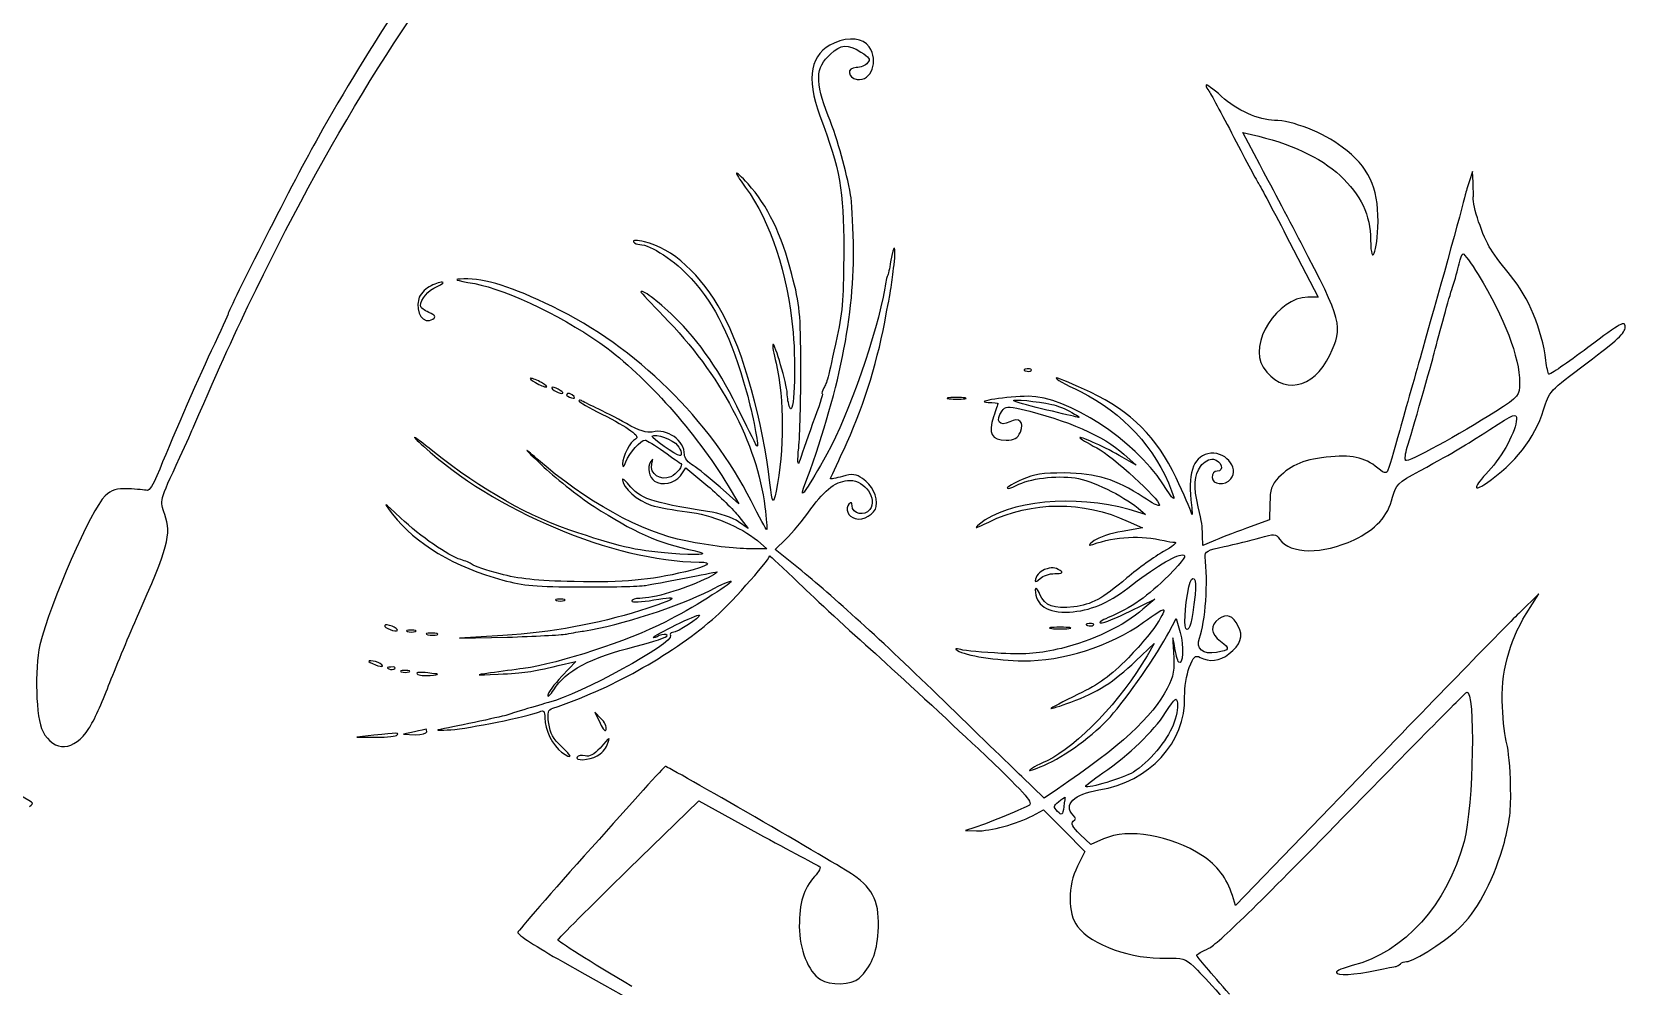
# Model space of a CAD drawing. Extents: x -605 to 778, y -197 to 423.
# Drawn here: x 597.2 to 778.3, y 107.8 to 216.3 of the extents above; entities that cross this region are included whole.
import ezdxf

# ---------------------------------------------------------------- set-up
doc = ezdxf.new("R2010")
doc.units = 0
doc.layers.add('Layer_1', color=7, linetype='CONTINUOUS')

msp = doc.modelspace()

# ---------------------------------------------------------------- linework, layer by layer
at = {"layer": 'Layer_1', "color": 7}
for points in [[(688.386147, 215.017268), (688.386147, 215.017268)], [(730.648925, 210.219491), (730.648925, 210.219491)], [(736.75198, 201.223657), (734.84698, 204.857268), (735.834758, 204.610324)], [(760.987814, 199.177546), (760.917258, 200.412268), (760.599758, 199.353935)], [(740.138647, 192.404213), (743.384202, 186.124768), (742.220036, 186.124768)], [(761.587536, 188.700046), (761.587536, 188.700046)], [(642.383925, 187.324213), (642.383925, 187.324213)], [(710.117258, 177.763935), (710.117258, 177.763935)], [(654.448925, 176.42338), (654.448925, 176.42338)], [(656.565591, 175.541435), (656.565591, 175.541435)], [(657.976702, 175.047546), (657.976702, 175.047546)], [(701.474202, 174.588935), (701.474202, 174.588935)], [(713.115869, 173.953935), (713.115869, 173.953935)], [(670.606147, 169.297268), (670.606147, 169.297268)], [(670.923647, 165.840046), (671.558647, 166.757268), (674.028091, 164.67588)], [(721.300314, 168.309491), (722.711425, 167.039491), (721.123925, 167.956713)], [(676.673925, 164.146713), (677.555869, 162.665046), (675.439202, 164.534768)], [(677.555869, 161.218657), (678.614202, 159.842824), (677.520591, 160.618935)], [(722.923091, 162.171157), (723.769758, 161.430324), (721.900036, 161.994768)], [(737.916147, 162.700324), (737.880869, 160.830602), (735.235036, 159.878102)], [(721.794202, 160.654213), (723.41698, 159.91338), (721.123925, 159.525324)], [(679.672536, 158.466991), (680.730869, 157.549768), (678.790591, 157.549768)], [(684.329202, 155.327268), (681.683369, 157.479213), (682.918091, 158.64338)], [(731.460314, 158.396435), (730.296147, 157.902546), (730.260869, 159.066713)], [(712.30448, 155.186157), (712.30448, 155.186157)], [(729.414202, 152.328657), (729.414202, 152.328657)], [(767.020314, 150.141435), (768.466702, 152.434491), (766.314758, 150.317824)], [(656.847814, 151.65838), (656.847814, 151.65838)], [(722.041147, 150.458935), (724.828091, 151.834768), (723.487536, 150.670602)], [(637.339202, 148.730324), (637.339202, 148.730324)], [(713.115869, 148.48338), (713.115869, 148.48338)], [(717.172814, 148.836157), (717.172814, 148.836157)], [(726.415591, 148.024768), (727.262258, 149.612268), (727.720869, 148.024768)], [(639.91448, 148.130602), (639.91448, 148.130602)], [(642.207536, 147.777824), (642.207536, 147.777824)], [(650.744758, 147.671991), (645.805869, 147.389768), (651.273925, 147.495602)], [(722.676147, 144.814491), (724.757536, 146.790046), (723.946147, 145.378935)], [(635.928091, 144.496991), (635.928091, 144.496991)], [(637.797814, 143.897268), (637.797814, 143.897268)], [(639.208925, 143.544491), (639.208925, 143.544491)], [(641.008091, 143.332824), (641.008091, 143.332824)], [(657.024202, 144.285324), (659.035036, 144.743935), (657.447536, 143.050602)], [(661.892536, 138.252824), (661.18698, 138.993657), (661.786702, 137.723657), (661.786702, 137.723657)], [(636.10448, 136.347824), (634.164202, 136.136157), (636.386702, 136.136157)], [(636.10448, 136.347824), (636.10448, 136.347824)], [(640.690591, 136.73588), (639.455869, 136.488935), (640.796425, 136.41838)], [(640.690591, 136.73588), (640.690591, 136.73588)], [(726.90948, 137.511991), (726.90948, 137.511991)], [(661.786702, 134.901435), (661.786702, 134.901435)], [(749.063925, 132.60838), (734.000314, 117.015602), (733.647536, 118.144491)], [(713.786147, 130.244768), (712.269202, 129.221713), (709.729202, 131.65588)], [(665.032258, 121.143102), (673.005036, 128.904213), (679.672536, 125.235324)], [(710.928647, 127.21088), (712.163369, 127.881157), (714.52698, 125.517546), (716.890591, 123.153935), (716.043925, 121.460602)], [(714.491702, 128.233935), (714.491702, 128.233935)], [(704.36698, 125.870324), (703.308647, 125.517546), (704.578647, 125.482268)], [(719.007258, 124.565046), (717.560869, 123.930046), (716.361425, 125.094213)], [(660.834202, 123.577268), (660.834202, 123.577268)]]:
    msp.add_lwpolyline(points, dxfattribs=at)
for points in [[(622.698925, 187.006713), (631.588925, 205.245324), (641.219758, 220.626435), (651.450314, 232.867824)], [(648.769202, 233.008935), (642.842536, 225.671157), (635.610591, 214.699768), (629.75448, 204.292824)], [(692.372536, 214.593935), (691.66698, 215.581713), (690.150036, 215.758102), (688.386147, 215.017268)], [(688.386147, 215.017268), (685.705036, 213.853102), (685.175869, 211.101435), (686.763369, 206.762268)], [(687.715869, 206.762268), (686.198925, 210.607546), (686.26948, 212.230324), (687.962814, 213.747268)], [(687.962814, 213.747268), (689.232814, 214.876157), (689.867814, 214.946713), (691.420036, 213.994213)], [(690.996702, 210.889768), (692.61948, 210.642824), (693.501425, 212.971157), (692.372536, 214.593935)], [(691.420036, 213.994213), (692.407814, 213.394491), (692.548925, 213.182824), (692.196147, 212.759491)], [(690.890869, 212.230324), (689.797258, 212.230324), (689.903091, 211.03088), (690.996702, 210.889768)], [(692.196147, 212.759491), (691.949202, 212.477268), (691.384758, 212.230324), (690.890869, 212.230324)], [(732.412814, 208.949491), (731.460314, 209.831435), (730.648925, 210.39588), (730.648925, 210.219491)], [(730.648925, 210.219491), (730.648925, 210.043102), (730.790036, 209.76088), (730.966425, 209.584491)], [(730.966425, 209.584491), (731.107536, 209.372824), (732.412814, 207.009213), (733.823925, 204.292824)], [(738.445314, 206.233102), (736.646147, 206.233102), (734.176702, 207.361991), (732.412814, 208.949491)], [(686.763369, 206.762268), (689.091702, 200.518102), (689.479758, 198.401435), (689.479758, 191.592824)], [(690.255869, 197.766435), (689.76198, 200.588657), (688.880036, 203.763657), (687.715869, 206.762268)], [(735.834758, 204.610324), (740.138647, 203.657824), (743.666425, 202.035046), (745.888925, 199.953657)], [(746.135869, 203.199213), (744.019202, 204.821991), (740.385591, 206.233102), (738.445314, 206.233102)], [(629.75448, 204.292824), (627.461425, 200.271157), (619.523925, 184.643102), (619.523925, 184.219768)], [(733.823925, 204.292824), (735.235036, 201.576435), (736.505036, 199.212824), (736.646147, 199.001157)], [(750.192814, 194.732546), (750.228091, 198.64838), (749.13448, 200.941435), (746.135869, 203.199213)], [(741.443925, 192.29838), (739.92698, 195.226435), (737.810314, 199.212824), (736.75198, 201.223657)], [(678.614202, 199.001157), (676.991425, 200.765046), (676.850314, 200.623935), (678.296702, 198.64838)], [(745.888925, 199.953657), (748.217258, 197.801713), (749.346147, 195.438102), (749.346147, 192.651157)], [(760.599758, 199.353935), (760.388091, 198.789491), (760.176425, 198.048657), (760.105869, 197.766435)], [(761.023091, 197.484213), (761.058369, 197.731157), (761.023091, 198.507268), (760.987814, 199.177546)], [(678.296702, 198.64838), (681.224758, 194.591435), (683.059202, 189.052824), (683.72948, 182.13838)], [(683.588369, 188.700046), (682.424202, 193.25088), (680.801425, 196.602268), (678.614202, 199.001157)], [(690.573369, 192.29838), (690.538091, 194.626713), (690.39698, 197.096157), (690.255869, 197.766435)], [(736.646147, 199.001157), (736.787258, 198.824768), (738.374758, 195.826157), (740.138647, 192.404213)], [(760.105869, 197.766435), (759.858925, 196.672824), (756.648647, 185.066435), (755.272814, 180.303935)], [(762.998647, 191.592824), (762.116702, 192.968657), (760.88198, 196.566991), (761.023091, 197.484213)], [(749.346147, 192.651157), (749.381425, 189.335046), (750.157536, 191.240046), (750.192814, 194.732546)], [(666.831425, 192.439491), (665.984758, 192.61588), (665.455591, 192.61588), (665.596702, 192.439491)], [(665.596702, 192.439491), (665.702536, 192.263102), (666.020036, 192.121991), (666.302258, 192.121991)], [(666.302258, 192.121991), (667.501702, 192.121991), (670.359202, 190.252268), (672.158369, 188.241435)], [(675.686147, 184.36088), (673.322536, 188.664768), (669.971147, 191.733935), (666.831425, 192.439491)], [(684.928925, 164.428935), (688.950591, 175.259213), (690.785036, 184.184491), (690.573369, 192.29838)], [(695.194758, 189.828935), (695.47698, 192.157268), (695.15948, 192.404213), (694.806702, 190.146435)], [(744.724758, 179.563102), (746.27698, 182.808657), (746.100591, 183.443657), (741.443925, 192.29838)], [(689.479758, 191.592824), (689.479758, 186.371713), (689.373925, 184.607824), (688.738925, 181.715046)], [(694.806702, 190.146435), (694.700869, 189.405602), (694.52448, 188.664768), (694.453925, 188.558935)], [(759.400314, 189.934768), (759.541425, 190.534491), (759.753091, 191.063657), (759.858925, 191.063657)], [(759.858925, 191.063657), (760.000036, 191.063657), (760.776147, 190.005324), (761.587536, 188.700046)], [(765.256425, 188.594213), (764.515591, 189.476157), (763.527814, 190.816713), (762.998647, 191.592824)], [(684.611425, 178.187268), (684.576147, 184.325602), (684.505591, 185.207546), (683.588369, 188.700046)], [(694.136425, 183.302546), (694.912536, 187.324213), (694.947814, 187.571157), (695.194758, 189.828935)], [(694.453925, 188.558935), (694.383369, 188.453102), (694.242258, 187.818102), (694.136425, 187.147824)], [(758.65948, 187.288935), (758.941702, 188.100324), (759.259202, 189.299768), (759.400314, 189.934768)], [(761.587536, 188.700046), (764.550869, 183.796435), (766.27948, 179.316157), (766.27948, 176.42338)], [(769.278091, 178.928102), (768.81948, 182.526435), (767.337814, 186.054213), (765.256425, 188.594213)], [(615.643369, 171.484491), (618.818369, 178.822268), (620.123647, 181.679768), (622.698925, 187.006713)], [(642.383925, 187.324213), (641.854758, 187.041991), (641.325591, 186.442268), (641.18448, 185.94838)], [(641.396147, 185.136991), (641.396147, 185.913102), (642.242814, 186.936157), (643.265869, 187.359491)], [(643.865591, 187.85338), (643.583369, 187.85338), (642.913091, 187.641713), (642.383925, 187.324213)], [(643.265869, 187.359491), (643.900869, 187.641713), (644.147814, 187.85338), (643.865591, 187.85338)], [(646.299758, 188.206157), (644.99448, 188.17088), (645.206147, 188.100324), (647.569758, 187.676991)], [(656.389202, 185.066435), (651.838369, 187.288935), (648.733925, 188.276713), (646.299758, 188.206157)], [(647.569758, 187.676991), (651.238647, 187.006713), (658.400036, 183.514213), (662.562814, 180.374491)], [(670.218091, 183.902268), (668.313091, 185.736713), (666.443369, 187.147824), (666.443369, 186.724491)], [(666.443369, 186.724491), (666.443369, 186.653935), (667.607536, 185.419213), (669.018647, 183.972824)], [(672.158369, 188.241435), (674.945314, 185.172268), (676.673925, 181.609213), (678.437814, 175.365046)], [(694.136425, 187.147824), (693.25448, 181.961991), (690.07948, 172.895602), (687.574758, 168.309491)], [(756.578091, 179.774768), (757.177814, 182.173657), (758.271425, 186.054213), (758.65948, 187.288935)], [(641.18448, 185.94838), (640.796425, 184.325602), (641.713647, 182.985046), (642.807258, 183.655324)], [(642.348647, 184.396157), (641.81948, 184.643102), (641.396147, 184.960602), (641.396147, 185.136991)], [(678.96698, 162.982546), (674.345591, 172.154768), (665.878925, 180.480324), (656.389202, 185.066435)], [(742.220036, 186.124768), (738.798091, 186.124768), (735.411425, 180.833102), (737.140036, 178.187268)], [(619.523925, 184.219768), (619.523925, 184.149213), (618.677258, 182.279491), (617.618925, 180.056991)], [(642.807258, 183.655324), (643.195314, 183.902268), (643.054202, 184.078657), (642.348647, 184.396157)], [(669.018647, 183.972824), (675.47448, 177.37588), (679.637258, 169.544213), (680.519202, 162.312268)], [(677.767536, 172.895602), (675.580314, 177.516991), (673.040314, 181.18588), (670.218091, 183.902268)], [(681.083647, 165.028657), (680.342814, 171.907824), (678.085036, 179.951157), (675.686147, 184.36088)], [(689.515036, 168.873935), (691.525869, 173.107268), (693.183925, 178.293102), (694.136425, 183.302546)], [(778.273925, 182.738102), (778.273925, 183.514213), (777.885869, 183.302546), (774.040591, 180.409768)], [(683.72948, 182.13838), (684.082258, 178.151991), (683.835314, 172.366435), (683.341425, 173.601157)], [(688.738925, 181.715046), (687.610036, 176.529213), (687.610036, 176.529213), (687.22198, 175.823657)], [(773.970036, 178.681157), (777.39198, 181.256435), (778.273925, 182.067824), (778.273925, 182.738102)], [(617.618925, 180.056991), (615.855036, 176.282268), (612.997536, 169.720602), (611.445314, 165.840046)], [(662.562814, 180.374491), (667.607536, 176.529213), (673.110869, 170.214491), (676.673925, 164.146713)], [(681.436425, 180.762546), (681.365869, 180.691991), (681.50698, 179.739491), (681.789202, 178.64588)], [(683.059202, 175.223935), (683.023925, 176.246991), (681.648091, 180.974213), (681.436425, 180.762546)], [(737.140036, 178.187268), (739.256702, 174.976991), (742.855036, 175.647268), (744.724758, 179.563102)], [(755.272814, 180.303935), (754.496702, 177.587546), (753.332536, 173.389491), (752.662258, 171.02588)], [(753.508925, 169.085602), (753.967536, 170.496713), (756.366425, 178.892824), (756.578091, 179.774768)], [(774.040591, 180.409768), (771.67698, 178.64588), (769.701425, 177.305324), (769.595591, 177.37588)], [(681.789202, 178.64588), (682.741702, 174.447824), (682.741702, 168.80338), (681.789202, 164.076157)], [(684.36448, 169.015046), (684.505591, 170.39088), (684.611425, 174.51838), (684.611425, 178.187268)], [(710.328925, 177.975602), (709.940869, 177.975602), (709.835036, 177.869768), (710.117258, 177.763935)], [(710.117258, 177.763935), (710.364202, 177.658102), (710.681702, 177.69338), (710.787536, 177.799213)], [(710.787536, 177.799213), (710.928647, 177.905046), (710.71698, 178.01088), (710.328925, 177.975602)], [(768.995869, 173.318935), (769.630869, 175.435602), (769.666147, 175.47088), (773.970036, 178.681157)], [(769.595591, 177.37588), (769.525036, 177.481713), (769.348647, 178.187268), (769.278091, 178.928102)], [(653.919758, 176.917268), (653.743369, 176.917268), (653.955036, 176.705602), (654.448925, 176.42338)], [(655.15448, 176.42338), (654.660591, 176.705602), (654.131425, 176.917268), (653.919758, 176.917268)], [(654.448925, 176.42338), (654.942814, 176.141157), (655.507258, 175.929491), (655.683647, 175.929491)], [(655.683647, 175.929491), (655.895314, 175.929491), (655.648369, 176.141157), (655.15448, 176.42338)], [(656.389202, 175.894213), (656.212814, 175.894213), (656.283369, 175.717824), (656.565591, 175.541435)], [(657.271147, 175.541435), (656.988925, 175.717824), (656.600869, 175.894213), (656.389202, 175.894213)], [(687.22198, 175.823657), (687.045591, 175.47088), (686.939758, 175.188657), (687.045591, 175.188657)], [(713.645036, 176.952546), (713.398091, 176.952546), (714.632814, 176.246991), (716.396702, 175.400324)], [(717.525591, 175.329768), (715.655869, 176.211713), (713.927258, 176.952546), (713.645036, 176.952546)], [(766.27948, 176.42338), (766.27948, 174.906435), (766.244202, 174.906435), (763.563091, 173.142546)], [(656.565591, 175.541435), (656.847814, 175.365046), (657.271147, 175.188657), (657.447536, 175.188657)], [(657.447536, 175.188657), (657.659202, 175.188657), (657.553369, 175.365046), (657.271147, 175.541435)], [(658.858647, 174.83588), (658.64698, 175.188657), (657.976702, 175.329768), (657.976702, 175.047546)], [(657.976702, 175.047546), (657.976702, 174.976991), (658.223647, 174.800602), (658.541147, 174.694768)], [(658.541147, 174.694768), (658.823369, 174.588935), (658.96448, 174.624213), (658.858647, 174.83588)], [(659.670036, 174.377268), (659.493647, 174.447824), (659.387814, 174.447824), (659.387814, 174.341991)], [(659.387814, 174.341991), (659.387814, 174.236157), (660.55198, 173.56588), (661.998369, 172.860324)], [(661.328091, 173.56588), (660.55198, 173.918657), (659.811147, 174.306713), (659.670036, 174.377268)], [(678.437814, 175.365046), (679.143369, 172.825046), (679.848925, 169.191435), (679.637258, 169.191435)], [(683.341425, 173.601157), (683.200314, 173.989213), (683.059202, 174.730046), (683.059202, 175.223935)], [(687.045591, 175.188657), (687.151425, 175.188657), (686.657536, 173.636435), (685.95198, 171.766713)], [(702.250314, 174.730046), (701.297814, 174.730046), (700.909758, 174.659491), (701.474202, 174.588935)], [(701.474202, 174.588935), (702.003369, 174.51838), (702.77948, 174.51838), (703.238091, 174.588935)], [(703.238091, 174.588935), (703.661425, 174.659491), (703.238091, 174.730046), (702.250314, 174.730046)], [(710.434758, 174.871157), (708.17698, 174.871157), (704.120036, 174.271435), (705.883925, 174.165602)], [(705.883925, 174.165602), (706.483647, 174.165602), (707.012814, 174.095046), (707.012814, 174.059768)], [(707.012814, 174.059768), (707.012814, 173.989213), (706.765869, 173.318935), (706.518925, 172.542824)], [(708.776702, 174.377268), (708.600314, 174.588935), (711.493091, 174.306713), (713.115869, 173.953935)], [(711.951702, 173.460046), (710.328925, 173.848102), (708.882536, 174.271435), (708.776702, 174.377268)], [(725.745314, 164.922824), (722.499758, 169.932268), (714.915036, 174.871157), (710.434758, 174.871157)], [(713.115869, 173.953935), (713.680314, 173.848102), (714.703369, 173.424768), (715.408925, 173.036713)], [(716.396702, 175.400324), (721.159202, 173.036713), (724.898647, 169.015046), (726.733091, 164.146713)], [(727.262258, 165.593102), (725.039758, 170.249768), (722.182258, 173.107268), (717.525591, 175.329768)], [(664.785314, 171.766713), (663.656425, 172.401713), (662.104202, 173.213102), (661.328091, 173.56588)], [(661.998369, 172.860324), (665.067536, 171.308102), (666.478647, 170.285046), (665.808369, 170.002824)], [(679.637258, 169.191435), (679.60198, 169.191435), (678.755314, 170.849491), (677.767536, 172.895602)], [(706.518925, 172.542824), (705.848647, 170.673102), (706.27198, 169.896991), (707.930036, 169.896991)], [(708.353369, 171.97838), (707.189202, 171.34338), (706.660036, 172.119491), (707.471425, 173.213102)], [(707.471425, 173.213102), (707.85948, 173.742268), (708.106425, 173.777546), (709.658647, 173.424768)], [(709.552814, 170.814213), (710.046702, 171.907824), (709.411702, 172.542824), (708.353369, 171.97838)], [(709.658647, 173.424768), (714.84448, 172.190046), (719.042536, 170.355602), (721.300314, 168.309491)], [(715.832258, 172.542824), (715.338369, 172.648657), (713.609758, 173.071991), (711.951702, 173.460046)], [(715.408925, 173.036713), (716.326147, 172.507546), (716.43198, 172.366435), (715.832258, 172.542824)], [(763.563091, 173.142546), (759.470869, 170.531991), (753.57948, 167.321713), (753.332536, 167.568657)], [(762.504758, 164.99338), (765.750314, 167.21588), (768.008091, 170.108657), (768.995869, 173.318935)], [(765.926702, 172.260602), (765.926702, 171.02588), (764.339202, 168.062546), (762.751702, 166.369213)], [(762.892814, 171.096435), (765.715036, 172.93088), (765.926702, 173.001435), (765.926702, 172.260602)], [(614.055869, 167.956713), (614.761425, 169.508935), (615.46698, 171.096435), (615.643369, 171.484491)], [(642.807258, 168.626991), (640.302536, 170.602546), (640.126147, 170.673102), (641.748925, 169.191435)], [(667.713369, 170.814213), (667.113647, 170.673102), (666.231702, 170.955324), (664.785314, 171.766713)], [(670.853091, 168.133102), (670.465036, 168.133102), (667.53698, 170.179213), (667.713369, 170.355602)], [(671.382258, 168.238935), (671.382258, 169.861713), (669.44198, 171.237546), (667.713369, 170.814213)], [(667.713369, 170.355602), (668.066147, 170.673102), (670.112258, 169.932268), (670.606147, 169.297268)], [(685.95198, 171.766713), (685.281702, 169.861713), (684.576147, 167.921435), (684.435036, 167.427546)], [(707.930036, 169.896991), (708.882536, 169.896991), (709.235314, 170.07338), (709.552814, 170.814213)], [(721.123925, 167.956713), (719.28948, 169.015046), (716.502536, 170.320324), (716.326147, 170.179213)], [(752.662258, 171.02588), (751.99198, 168.626991), (751.35698, 166.510324), (751.251147, 166.298657)], [(754.955314, 166.404491), (759.365036, 168.838657), (759.717814, 169.050324), (762.892814, 171.096435)], [(641.748925, 169.191435), (649.615869, 161.924213), (663.40948, 156.10338), (673.040314, 156.032824)], [(659.28198, 159.348935), (653.708091, 161.18338), (648.451702, 164.146713), (642.807258, 168.626991)], [(654.625314, 167.780324), (652.967258, 169.191435), (653.073091, 169.050324), (655.119202, 167.110046)], [(665.808369, 170.002824), (665.243925, 169.791157), (664.326702, 167.991991), (664.36198, 167.180602)], [(664.714758, 167.427546), (665.138091, 168.450602), (666.408091, 169.896991), (666.90198, 169.896991)], [(666.90198, 169.896991), (667.078369, 169.896991), (668.030869, 169.297268), (669.053925, 168.591713)], [(669.053925, 168.591713), (670.041702, 167.886157), (670.888369, 167.251157), (670.958925, 167.251157)], [(670.606147, 169.297268), (671.02948, 168.697546), (671.170591, 168.133102), (670.853091, 168.133102)], [(684.435036, 167.427546), (684.258647, 166.89838), (684.223369, 167.568657), (684.36448, 169.015046)], [(687.962814, 165.487268), (687.962814, 165.522546), (688.668369, 167.074768), (689.515036, 168.873935)], [(716.326147, 170.179213), (716.290869, 170.108657), (717.137536, 169.579491), (718.231147, 169.015046)], [(718.231147, 169.015046), (720.100869, 168.027268), (725.357258, 163.229491), (725.357258, 162.488657)], [(733.471147, 165.487268), (734.52948, 166.757268), (732.695036, 168.80338), (730.860591, 168.344768)], [(753.332536, 167.568657), (753.226702, 167.674491), (753.297258, 168.380046), (753.508925, 169.085602)], [(612.327258, 161.430324), (611.762814, 163.123657), (611.65698, 162.77088), (614.055869, 167.956713)], [(671.558647, 158.431713), (666.58448, 159.384213), (660.058091, 162.982546), (654.625314, 167.780324)], [(655.119202, 167.110046), (656.565591, 165.698935), (659.246702, 163.582268), (661.116425, 162.347546)], [(664.36198, 167.180602), (664.36198, 166.721991), (664.467814, 166.792546), (664.714758, 167.427546)], [(667.53698, 167.427546), (667.113647, 166.827824), (667.360591, 165.62838), (667.995591, 165.240324)], [(669.830036, 165.734213), (668.665869, 165.205046), (667.395869, 166.086991), (667.678091, 167.180602)], [(667.678091, 167.180602), (667.85448, 167.780324), (667.819202, 167.85088), (667.53698, 167.427546)], [(670.958925, 167.251157), (671.276425, 167.039491), (670.500314, 166.051713), (669.830036, 165.734213)], [(672.370036, 167.004213), (671.805591, 167.321713), (671.382258, 167.886157), (671.382258, 168.238935)], [(675.439202, 164.534768), (674.275036, 165.557824), (672.899202, 166.686713), (672.370036, 167.004213)], [(687.574758, 168.309491), (685.493369, 164.570046), (684.36448, 162.876713), (684.928925, 164.428935)], [(730.860591, 168.344768), (729.13198, 167.921435), (728.532258, 165.981157), (728.990869, 162.488657)], [(729.76698, 162.312268), (729.202536, 164.570046), (729.308369, 165.981157), (730.013925, 166.89838)], [(730.013925, 166.89838), (730.472536, 167.498102), (731.001702, 167.780324), (731.495591, 167.709768)], [(731.495591, 167.709768), (732.377536, 167.568657), (732.765591, 166.369213), (731.918925, 166.369213)], [(744.830591, 167.991991), (741.867258, 167.745046), (740.350314, 167.145324), (738.903925, 165.62838)], [(750.475036, 166.475046), (748.887536, 167.85088), (747.511702, 168.238935), (744.830591, 167.991991)], [(611.445314, 165.840046), (611.057258, 164.887546), (610.563369, 164.111435), (610.351702, 164.181991)], [(665.067536, 164.816991), (664.644202, 165.346157), (664.326702, 165.593102), (664.326702, 165.381435)], [(664.326702, 165.381435), (664.326702, 164.534768), (666.125869, 162.947268), (667.572258, 162.488657)], [(673.992814, 161.783102), (667.431147, 162.841435), (666.337536, 163.229491), (665.067536, 164.816991)], [(667.995591, 165.240324), (668.842258, 164.67588), (670.253369, 164.958102), (670.923647, 165.840046)], [(681.789202, 164.076157), (681.471702, 162.488657), (681.365869, 162.629768), (681.083647, 165.028657)], [(685.740314, 162.065324), (687.398369, 164.35838), (688.703647, 165.31088), (690.185314, 165.31088)], [(689.338647, 165.769491), (688.597814, 165.557824), (687.962814, 165.451991), (687.962814, 165.487268)], [(691.631702, 165.522546), (690.890869, 166.051713), (690.467536, 166.086991), (689.338647, 165.769491)], [(690.185314, 165.31088), (691.913925, 165.31088), (693.325036, 163.229491), (692.443091, 161.994768)], [(693.183925, 162.347546), (693.360314, 163.476435), (692.654758, 164.852268), (691.631702, 165.522546)], [(709.76448, 165.416713), (708.81198, 164.99338), (708.071147, 164.570046), (708.071147, 164.428935)], [(709.094202, 164.746435), (710.575869, 165.522546), (713.609758, 165.910602), (715.79698, 165.593102)], [(714.597536, 166.157546), (712.057536, 166.157546), (711.105036, 166.016435), (709.76448, 165.416713)], [(723.522814, 163.40588), (720.418369, 165.451991), (718.195869, 166.122268), (714.597536, 166.157546)], [(715.79698, 165.593102), (717.666702, 165.31088), (721.159202, 163.617546), (722.923091, 162.171157)], [(726.733091, 164.146713), (727.262258, 162.77088), (726.980036, 162.982546), (725.745314, 164.922824)], [(728.990869, 161.606713), (728.885036, 161.994768), (728.108925, 163.793935), (727.262258, 165.593102)], [(731.918925, 166.369213), (731.601425, 166.369213), (731.35448, 166.086991), (731.35448, 165.663657)], [(731.35448, 165.663657), (731.35448, 164.816991), (732.800869, 164.67588), (733.471147, 165.487268)], [(738.903925, 165.62838), (738.092536, 164.781713), (737.916147, 164.287824), (737.916147, 162.700324)], [(751.251147, 166.298657), (751.110036, 166.122268), (750.792536, 166.157546), (750.475036, 166.475046)], [(751.850869, 163.40588), (752.203647, 164.816991), (752.415314, 165.028657), (754.955314, 166.404491)], [(762.751702, 166.369213), (761.058369, 164.534768), (760.917258, 163.935046), (762.504758, 164.99338)], [(605.553925, 163.546991), (603.966425, 162.065324), (599.309758, 151.411435), (598.145591, 146.613657)], [(608.199758, 164.35838), (606.823925, 164.393657), (606.330036, 164.252546), (605.553925, 163.546991)], [(610.351702, 164.181991), (610.104758, 164.217268), (609.152258, 164.323102), (608.199758, 164.35838)], [(639.138369, 161.042268), (637.092258, 162.947268), (637.05698, 162.982546), (638.221147, 161.465602)], [(674.028091, 164.67588), (675.403925, 163.511713), (676.991425, 161.959491), (677.555869, 161.218657)], [(680.730869, 159.736991), (680.695591, 159.701713), (679.884202, 161.148102), (678.96698, 162.982546)], [(721.900036, 161.994768), (715.79698, 163.758657), (708.141702, 163.017824), (704.896147, 160.336713)], [(705.95448, 160.583657), (710.822814, 162.982546), (716.714202, 163.017824), (721.794202, 160.654213)], [(708.071147, 164.428935), (708.071147, 164.323102), (708.529758, 164.464213), (709.094202, 164.746435)], [(725.357258, 162.488657), (725.357258, 162.312268), (724.510591, 162.735602), (723.522814, 163.40588)], [(747.476425, 158.572824), (749.945869, 159.736991), (751.321702, 161.253935), (751.850869, 163.40588)], [(609.11698, 149.612268), (612.785869, 157.902546), (613.103369, 159.137268), (612.327258, 161.430324)], [(638.221147, 161.465602), (640.761147, 158.149491), (645.347258, 155.433102), (650.744758, 153.986713)], [(661.116425, 162.347546), (665.526147, 159.490046), (668.418925, 158.184768), (672.440591, 157.338102)], [(667.572258, 162.488657), (668.418925, 162.241713), (670.253369, 161.924213), (671.699758, 161.747824)], [(671.699758, 161.747824), (674.451425, 161.430324), (677.767536, 160.054491), (679.672536, 158.466991)], [(677.520591, 160.618935), (676.920869, 161.077546), (675.403925, 161.571435), (673.992814, 161.783102)], [(680.519202, 162.312268), (680.695591, 160.971713), (680.766147, 159.807546), (680.730869, 159.736991)], [(682.918091, 158.64338), (683.588369, 159.313657), (684.858369, 160.830602), (685.740314, 162.065324)], [(690.07948, 162.629768), (689.585591, 162.13588), (689.973647, 161.18338), (690.785036, 160.971713)], [(690.432258, 162.418102), (690.432258, 162.806157), (690.326425, 162.876713), (690.07948, 162.629768)], [(692.443091, 161.994768), (691.878647, 161.218657), (690.432258, 161.50088), (690.432258, 162.418102)], [(690.785036, 160.971713), (691.702258, 160.724768), (693.042814, 161.50088), (693.183925, 162.347546)], [(728.990869, 162.488657), (729.096702, 161.606713), (729.096702, 161.218657), (728.990869, 161.606713)], [(730.260869, 159.066713), (730.225591, 160.23088), (730.190314, 160.442546), (729.76698, 162.312268)], [(645.982258, 156.315046), (644.500591, 156.773657), (641.396147, 158.925602), (639.138369, 161.042268)], [(670.853091, 156.950046), (665.808369, 157.338102), (664.608925, 157.585046), (659.28198, 159.348935)], [(704.896147, 160.336713), (704.190591, 159.772268), (704.437536, 159.842824), (705.95448, 160.583657)], [(721.123925, 159.525324), (719.853925, 159.313657), (718.442814, 158.819768), (717.948925, 158.466991)], [(735.235036, 159.878102), (733.788647, 159.348935), (732.060036, 158.678657), (731.460314, 158.396435)], [(678.790591, 157.549768), (677.026702, 157.549768), (674.380869, 157.867268), (671.558647, 158.431713)], [(717.948925, 158.466991), (717.278647, 157.973102), (717.208091, 157.867268), (717.772536, 158.043657)], [(717.772536, 158.043657), (720.418369, 158.96088), (723.275869, 159.101991), (725.886425, 158.466991)], [(727.121147, 158.290602), (727.403369, 158.255324), (726.838925, 157.796713), (725.815869, 157.232268)], [(725.886425, 158.466991), (726.27448, 158.396435), (726.838925, 158.290602), (727.121147, 158.290602)], [(730.543091, 156.632546), (730.472536, 157.196991), (730.825314, 157.408657), (732.695036, 157.796713)], [(732.695036, 157.796713), (733.929758, 158.043657), (735.764202, 158.502268), (736.75198, 158.784491)], [(736.75198, 158.784491), (738.410036, 159.27838), (738.551147, 159.27838), (739.009758, 158.64338)], [(739.009758, 158.64338), (740.209202, 156.914768), (743.878091, 156.879491), (747.476425, 158.572824)], [(647.252258, 155.750602), (647.040591, 155.926991), (646.476147, 156.173935), (645.982258, 156.315046)], [(650.427258, 154.692268), (648.910314, 155.080324), (647.463925, 155.574213), (647.252258, 155.750602)], [(672.440591, 157.338102), (674.310314, 156.950046), (673.534202, 156.773657), (670.853091, 156.950046)], [(673.040314, 156.032824), (674.768925, 156.032824), (674.133925, 155.574213), (671.488091, 154.939213)], [(674.557258, 149.506435), (676.285869, 150.952824), (680.836702, 156.032824), (681.083647, 156.73838)], [(681.083647, 156.73838), (681.083647, 156.773657), (682.600591, 155.362546), (684.435036, 153.598657)], [(725.815869, 157.232268), (724.828091, 156.667824), (722.958369, 155.327268), (721.653091, 154.233657)], [(721.758925, 153.069491), (724.722258, 155.362546), (727.156425, 156.844213), (727.967814, 156.844213)], [(727.967814, 156.844213), (728.532258, 156.844213), (728.17948, 156.350324), (726.415591, 154.51588)], [(729.908091, 147.389768), (730.578369, 149.153657), (730.895869, 153.88088), (730.543091, 156.632546)], [(658.858647, 153.810324), (654.51948, 153.916157), (652.579202, 154.127824), (650.427258, 154.692268)], [(650.744758, 153.986713), (653.073091, 153.351713), (654.590036, 153.210602), (659.564202, 153.210602)], [(671.488091, 154.939213), (667.290036, 153.951435), (664.644202, 153.704491), (658.858647, 153.810324)], [(673.640036, 154.057268), (671.34698, 152.92838), (667.819202, 151.905324), (666.302258, 151.905324)], [(666.972536, 153.386991), (668.48948, 153.633935), (673.463647, 154.586435), (674.910036, 154.903935)], [(674.910036, 154.903935), (675.403925, 155.009768), (674.83948, 154.621713), (673.640036, 154.057268)], [(674.310314, 152.822546), (675.615591, 153.492824), (676.673925, 153.951435), (676.673925, 153.845602)], [(700.839202, 140.263657), (693.677814, 147.21338), (688.280314, 152.152268), (684.329202, 155.327268)], [(712.30448, 155.186157), (711.740036, 154.974491), (711.246147, 154.374768), (711.246147, 153.916157)], [(711.246147, 153.916157), (711.246147, 153.739768), (711.493091, 153.88088), (711.810591, 154.163102)], [(711.810591, 154.163102), (712.092814, 154.480602), (712.868925, 154.727546), (713.468647, 154.727546)], [(714.068369, 155.080324), (713.468647, 155.46838), (713.115869, 155.46838), (712.30448, 155.186157)], [(713.468647, 154.727546), (714.315314, 154.727546), (714.456425, 154.83338), (714.068369, 155.080324)], [(721.653091, 154.233657), (718.830869, 151.834768), (717.666702, 151.199768), (715.620591, 150.952824)], [(726.415591, 154.51588), (724.087258, 152.187546), (722.14698, 150.811713), (719.536425, 149.718102)], [(728.708647, 153.210602), (729.096702, 154.939213), (729.661147, 154.19838), (729.414202, 152.328657)], [(659.564202, 153.210602), (662.880314, 153.175324), (666.196425, 153.281157), (666.972536, 153.386991)], [(659.91698, 148.201157), (664.291425, 148.906713), (670.535591, 150.917546), (674.310314, 152.822546)], [(667.889758, 151.728935), (671.135314, 152.29338), (670.606147, 151.870046), (666.372814, 150.529491)], [(676.673925, 153.845602), (676.673925, 153.528102), (672.017258, 150.635324), (669.265591, 149.259491)], [(684.435036, 153.598657), (686.26948, 151.834768), (690.150036, 148.236435), (693.078091, 145.62588)], [(711.246147, 152.893102), (711.210869, 151.164491), (712.657258, 150.211991), (715.126702, 150.353102)], [(711.775314, 152.363935), (711.493091, 152.998935), (711.281425, 153.210602), (711.246147, 152.893102)], [(715.620591, 150.952824), (713.327536, 150.670602), (712.339758, 151.058657), (711.775314, 152.363935)], [(715.126702, 150.353102), (717.455036, 150.494213), (719.501147, 151.34088), (721.758925, 153.069491)], [(728.461702, 148.377546), (728.108925, 148.377546), (728.214758, 150.882268), (728.708647, 153.210602)], [(729.414202, 152.328657), (728.990869, 149.012546), (728.849758, 148.377546), (728.461702, 148.377546)], [(666.372814, 150.529491), (661.433925, 148.977268), (656.389202, 148.060046), (650.744758, 147.671991)], [(657.271147, 151.834768), (656.777258, 151.834768), (656.600869, 151.764213), (656.847814, 151.65838)], [(656.847814, 151.65838), (657.05948, 151.587824), (657.482814, 151.587824), (657.729758, 151.65838)], [(657.729758, 151.65838), (657.941425, 151.764213), (657.765036, 151.834768), (657.271147, 151.834768)], [(666.302258, 151.905324), (665.808369, 151.905324), (665.385036, 151.764213), (665.385036, 151.587824)], [(665.385036, 151.587824), (665.385036, 151.446713), (666.513925, 151.481991), (667.889758, 151.728935)], [(723.487536, 150.670602), (721.406147, 148.836157), (717.631425, 147.036991), (714.20948, 146.225602)], [(718.689758, 149.11838), (719.007258, 149.083102), (720.524202, 149.718102), (722.041147, 150.458935)], [(723.558091, 149.188935), (726.168647, 151.058657), (726.239202, 151.058657), (725.32198, 149.400602)], [(766.314758, 150.317824), (765.115314, 149.153657), (757.354202, 141.216157), (749.063925, 132.60838)], [(605.94198, 141.992268), (606.682814, 143.861991), (608.093925, 147.283935), (609.11698, 149.612268)], [(637.868369, 148.836157), (637.480314, 148.941991), (637.233369, 148.906713), (637.339202, 148.730324)], [(637.339202, 148.730324), (637.445036, 148.589213), (637.833091, 148.377546), (638.221147, 148.271713)], [(638.750314, 148.377546), (638.64448, 148.518657), (638.256425, 148.730324), (637.868369, 148.836157)], [(669.265591, 149.259491), (664.714758, 146.966435), (657.341702, 144.567546), (653.037814, 143.932546)], [(656.42448, 139.416991), (662.880314, 141.568935), (669.688925, 145.343657), (674.557258, 149.506435)], [(667.85448, 147.460324), (667.85448, 147.707268), (672.899202, 150.176713), (673.075591, 150.000324)], [(673.075591, 150.000324), (673.287258, 149.788657), (670.570869, 148.024768), (670.041702, 148.024768)], [(709.870314, 144.814491), (714.315314, 144.743935), (719.748091, 146.472546), (723.558091, 149.188935)], [(714.068369, 148.624491), (713.010036, 148.624491), (712.551425, 148.553935), (713.115869, 148.48338)], [(713.115869, 148.48338), (713.645036, 148.412824), (714.491702, 148.412824), (715.056147, 148.48338)], [(715.056147, 148.48338), (715.585314, 148.553935), (715.126702, 148.624491), (714.068369, 148.624491)], [(717.38448, 149.047824), (716.996425, 149.047824), (716.890591, 148.941991), (717.172814, 148.836157)], [(717.172814, 148.836157), (717.419758, 148.730324), (717.737258, 148.765602), (717.843091, 148.871435)], [(717.843091, 148.871435), (717.984202, 148.977268), (717.772536, 149.083102), (717.38448, 149.047824)], [(719.536425, 149.718102), (718.760314, 149.400602), (718.372258, 149.11838), (718.689758, 149.11838)], [(725.32198, 149.400602), (724.863369, 148.553935), (723.275869, 146.648935), (721.82948, 145.167268)], [(732.095314, 149.576991), (731.072258, 148.836157), (731.178091, 147.883657), (732.30698, 147.036991)], [(734.317814, 148.765602), (733.718091, 149.965046), (733.012536, 150.211991), (732.095314, 149.576991)], [(733.25948, 145.590602), (734.564758, 146.613657), (734.917536, 147.636713), (734.317814, 148.765602)], [(764.339202, 139.59338), (764.127536, 143.40338), (765.044758, 146.89588), (767.020314, 150.141435)], [(638.221147, 148.271713), (638.609202, 148.16588), (638.856147, 148.201157), (638.750314, 148.377546)], [(640.337814, 148.306991), (639.843925, 148.306991), (639.667536, 148.236435), (639.91448, 148.130602)], [(639.91448, 148.130602), (640.126147, 148.060046), (640.54948, 148.060046), (640.796425, 148.130602)], [(640.796425, 148.130602), (641.008091, 148.236435), (640.831702, 148.306991), (640.337814, 148.306991)], [(642.630869, 147.954213), (642.066425, 147.954213), (641.854758, 147.883657), (642.207536, 147.777824)], [(642.207536, 147.777824), (642.525036, 147.707268), (643.018925, 147.707268), (643.265869, 147.777824)], [(643.265869, 147.777824), (643.477536, 147.883657), (643.230591, 147.954213), (642.630869, 147.954213)], [(651.273925, 147.495602), (654.272536, 147.601435), (657.306425, 147.742546), (657.976702, 147.84838)], [(669.794758, 147.671991), (670.288647, 146.89588), (659.317258, 140.86338), (656.036425, 140.122546)], [(657.976702, 147.84838), (658.64698, 147.989491), (659.528925, 148.130602), (659.91698, 148.201157)], [(665.878925, 146.472546), (667.925036, 146.966435), (669.512536, 147.53088), (669.406702, 147.707268)], [(668.524758, 147.671991), (668.17198, 147.460324), (667.85448, 147.389768), (667.85448, 147.460324)], [(669.406702, 147.707268), (669.300869, 147.883657), (668.912814, 147.84838), (668.524758, 147.671991)], [(670.041702, 148.024768), (669.794758, 148.024768), (669.688925, 147.883657), (669.794758, 147.671991)], [(719.783369, 138.464491), (721.617814, 140.510602), (725.251425, 145.731713), (726.415591, 148.024768)], [(727.050591, 146.543102), (726.838925, 147.883657), (726.838925, 147.742546), (726.944758, 145.802268)], [(727.720869, 148.024768), (728.144202, 146.543102), (728.038369, 144.179491), (727.54448, 144.67338)], [(731.848369, 145.766991), (730.296147, 145.484768), (729.44948, 146.190324), (729.908091, 147.389768)], [(732.30698, 147.036991), (733.435869, 146.225602), (733.365314, 146.013935), (731.848369, 145.766991)], [(598.145591, 146.613657), (597.510591, 143.861991), (597.68698, 138.288102), (598.463091, 136.806435)], [(656.530314, 141.533657), (657.835591, 143.650324), (660.693091, 145.167268), (665.878925, 146.472546)], [(693.078091, 145.62588), (695.970869, 143.015324), (701.227258, 138.146991), (704.755036, 134.83088)], [(702.77948, 146.084491), (702.14448, 146.26088), (702.038647, 146.225602), (702.426702, 145.978657)], [(702.426702, 145.978657), (703.238091, 145.414213), (706.942258, 144.849768), (709.870314, 144.814491)], [(707.365591, 145.661157), (705.31948, 145.766991), (703.273369, 145.94338), (702.77948, 146.084491)], [(714.20948, 146.225602), (711.66948, 145.62588), (710.364202, 145.520046), (707.365591, 145.661157)], [(723.946147, 145.378935), (721.018091, 140.334213), (716.008647, 135.113102), (712.586702, 133.455046)], [(721.82948, 145.167268), (719.712814, 143.015324), (718.548647, 142.168657), (716.11448, 141.004491)], [(726.944758, 145.802268), (727.085869, 143.756157), (726.980036, 143.121157), (726.239202, 141.674768)], [(727.54448, 144.67338), (727.438647, 144.779213), (727.191702, 145.62588), (727.050591, 146.543102)], [(728.743925, 144.03838), (729.237814, 145.30838), (729.414202, 145.484768), (729.978647, 145.202546)], [(729.978647, 145.202546), (731.001702, 144.638102), (732.236425, 144.779213), (733.25948, 145.590602)], [(635.751702, 144.814491), (635.398925, 144.814491), (635.46948, 144.708657), (635.928091, 144.496991)], [(636.810036, 144.496991), (636.527814, 144.67338), (636.033925, 144.814491), (635.751702, 144.814491)], [(635.928091, 144.496991), (636.880591, 144.073657), (637.445036, 144.073657), (636.810036, 144.496991)], [(638.00948, 144.108935), (637.621425, 144.108935), (637.515591, 144.003102), (637.797814, 143.897268)], [(637.797814, 143.897268), (638.044758, 143.791435), (638.362258, 143.826713), (638.468091, 143.932546)], [(638.468091, 143.932546), (638.609202, 144.03838), (638.397536, 144.144213), (638.00948, 144.108935)], [(639.632258, 143.72088), (639.138369, 143.72088), (638.96198, 143.650324), (639.208925, 143.544491)], [(639.208925, 143.544491), (639.420591, 143.473935), (639.843925, 143.473935), (640.090869, 143.544491)], [(640.090869, 143.544491), (640.302536, 143.650324), (640.126147, 143.72088), (639.632258, 143.72088)], [(642.207536, 143.438657), (641.396147, 143.544491), (640.831702, 143.509213), (641.008091, 143.332824)], [(641.008091, 143.332824), (641.18448, 143.156435), (641.854758, 143.08588), (642.489758, 143.156435)], [(642.489758, 143.156435), (643.653925, 143.262268), (643.653925, 143.297546), (642.207536, 143.438657)], [(649.333647, 143.438657), (647.428647, 143.156435), (647.499202, 143.156435), (650.215591, 143.297546)], [(653.037814, 143.932546), (652.155869, 143.826713), (650.497814, 143.579768), (649.333647, 143.438657)], [(650.215591, 143.297546), (653.390591, 143.438657), (653.778647, 143.509213), (657.024202, 144.285324)], [(657.447536, 143.050602), (656.565591, 142.13338), (655.860036, 141.145602), (655.860036, 140.898657)], [(715.303091, 140.122546), (718.301702, 141.216157), (720.136147, 142.380324), (722.676147, 144.814491)], [(728.214758, 140.757546), (728.214758, 141.745324), (728.426425, 143.226991), (728.743925, 144.03838)], [(603.71948, 137.123935), (604.248647, 137.935324), (605.236425, 140.087268), (605.94198, 141.992268)], [(655.860036, 140.898657), (655.860036, 140.651713), (656.177536, 140.933935), (656.530314, 141.533657)], [(726.239202, 141.674768), (724.616425, 138.464491), (720.841702, 135.007268), (713.786147, 130.244768)], [(746.171147, 126.963935), (753.791147, 134.760324), (760.105869, 141.18088), (760.282258, 141.251435)], [(760.282258, 141.251435), (761.270036, 141.639491), (761.058369, 128.339768), (759.964758, 124.282824)], [(656.036425, 140.122546), (655.860036, 140.051991), (654.731147, 139.734491), (653.56698, 139.381713)], [(655.965869, 137.68838), (655.78948, 138.95838), (655.860036, 139.240602), (656.42448, 139.416991)], [(709.729202, 131.65588), (708.318091, 132.996435), (704.331702, 136.876991), (700.839202, 140.263657)], [(716.11448, 141.004491), (714.385869, 140.157824), (713.010036, 139.452268), (713.010036, 139.381713)], [(713.010036, 139.381713), (713.010036, 139.346435), (714.033091, 139.663935), (715.303091, 140.122546)], [(718.478091, 130.138935), (724.228369, 131.056157), (728.355869, 135.536435), (728.214758, 140.757546)], [(726.062814, 138.923102), (727.156425, 140.651713), (727.297536, 140.757546), (727.403369, 139.981435)], [(727.403369, 139.981435), (727.473925, 139.487546), (727.262258, 138.393935), (726.90948, 137.511991)], [(764.833091, 135.395324), (764.621425, 136.030324), (764.409758, 137.935324), (764.339202, 139.59338)], [(651.097536, 138.605602), (650.603647, 138.464491), (644.571147, 137.194491), (643.512814, 136.982824)], [(644.853369, 136.982824), (646.89948, 137.123935), (653.496425, 138.464491), (654.907536, 139.028935)], [(653.56698, 139.381713), (652.402814, 139.028935), (651.309202, 138.676157), (651.097536, 138.605602)], [(654.907536, 139.028935), (655.401425, 139.240602), (655.507258, 139.099491), (655.507258, 138.32338)], [(655.507258, 138.32338), (655.507258, 137.05338), (656.459758, 135.077824), (657.412258, 134.442824)], [(657.412258, 135.077824), (656.495036, 135.924491), (656.10698, 136.594768), (655.965869, 137.68838)], [(661.786702, 137.723657), (662.13948, 136.982824), (662.421702, 136.700602), (662.492258, 137.018102)], [(662.492258, 137.018102), (662.562814, 137.300324), (662.315869, 137.864768), (661.892536, 138.252824)], [(712.233925, 132.92588), (714.597536, 133.948935), (717.948925, 136.41838), (719.783369, 138.464491)], [(718.936702, 132.079213), (721.935314, 134.160602), (724.651702, 136.73588), (726.062814, 138.923102)], [(598.463091, 136.806435), (599.768369, 134.372268), (602.026147, 134.51338), (603.71948, 137.123935)], [(638.750314, 136.383102), (638.926702, 136.665324), (638.785591, 136.630046), (636.10448, 136.347824)], [(636.386702, 136.136157), (637.621425, 136.136157), (638.679758, 136.241991), (638.750314, 136.383102)], [(642.031147, 137.05338), (641.960591, 137.018102), (641.360869, 136.876991), (640.690591, 136.73588)], [(640.796425, 136.41838), (641.50198, 136.41838), (642.101702, 136.559491), (642.101702, 136.73588)], [(642.101702, 136.73588), (642.101702, 136.947546), (642.066425, 137.05338), (642.031147, 137.05338)], [(643.512814, 136.982824), (643.018925, 136.912268), (643.618647, 136.912268), (644.853369, 136.982824)], [(662.598091, 135.254213), (662.986147, 136.241991), (662.950869, 136.241991), (661.786702, 134.901435)], [(726.90948, 137.511991), (726.239202, 135.748102), (724.122536, 133.24338), (722.393925, 132.149768)], [(657.412258, 134.442824), (658.682258, 133.525602), (658.717536, 133.87838), (657.412258, 135.077824)], [(659.176147, 133.87838), (658.893925, 133.419768), (660.481425, 133.490324), (661.469202, 134.019491)], [(660.093369, 134.019491), (659.705314, 134.125324), (659.28198, 134.054768), (659.176147, 133.87838)], [(661.786702, 134.901435), (661.116425, 134.160602), (660.587258, 133.87838), (660.093369, 134.019491)], [(661.469202, 134.019491), (661.927814, 134.231157), (662.45698, 134.795602), (662.598091, 135.254213)], [(704.755036, 134.83088), (710.011425, 129.856713), (710.999202, 128.727824), (710.575869, 128.410324)], [(765.256425, 130.632824), (765.221147, 132.60838), (765.00948, 134.760324), (764.833091, 135.395324)], [(669.195036, 132.820046), (669.12448, 132.820046), (665.385036, 128.657268), (660.834202, 123.577268)], [(690.573369, 120.472824), (688.985869, 121.566435), (669.406702, 132.890602), (669.195036, 132.820046)], [(712.586702, 133.455046), (710.117258, 132.326157), (709.870314, 131.902824), (712.233925, 132.92588)], [(716.961147, 130.526991), (716.890591, 130.597546), (717.772536, 131.303102), (718.936702, 132.079213)], [(722.393925, 132.149768), (721.265036, 131.479491), (717.243369, 130.280046), (716.961147, 130.526991)], [(764.550869, 124.212268), (765.150591, 126.399491), (765.32698, 127.84588), (765.256425, 130.632824)], [(596.946147, 128.269213), (597.581147, 128.657268), (597.616425, 128.586713), (594.864758, 130.06838)], [(713.786147, 127.704768), (713.25698, 128.198657), (713.292258, 128.304491), (713.89198, 128.79838)], [(713.89198, 128.79838), (714.280036, 129.080602), (714.597536, 129.327546), (714.632814, 129.327546)], [(715.550036, 127.281435), (714.385869, 128.445602), (715.655869, 129.680324), (718.478091, 130.138935)], [(714.632814, 129.327546), (714.632814, 129.327546), (714.562258, 128.833657), (714.491702, 128.233935)], [(710.575869, 128.410324), (709.976147, 128.057546), (706.236702, 126.470046), (704.36698, 125.870324)], [(704.578647, 125.482268), (706.095591, 125.446991), (709.200036, 126.293657), (710.928647, 127.21088)], [(714.491702, 128.233935), (714.350591, 127.246157), (714.280036, 127.21088), (713.786147, 127.704768)], [(715.550036, 126.57588), (715.902814, 126.787546), (715.902814, 126.928657), (715.550036, 127.281435)], [(730.966425, 112.147268), (731.918925, 112.570602), (736.857814, 117.403657), (746.171147, 126.963935)], [(679.672536, 125.235324), (683.376702, 123.224491), (686.551702, 121.531157), (686.728091, 121.460602)], [(716.361425, 125.094213), (715.47948, 125.94088), (715.267814, 126.364213), (715.550036, 126.57588)], [(730.260869, 122.660046), (726.59198, 125.023657), (721.794202, 125.835046), (719.007258, 124.565046)], [(660.834202, 123.577268), (656.283369, 118.497268), (652.508647, 114.158102), (652.438091, 113.946435)], [(759.964758, 124.282824), (758.059758, 117.121435), (753.191425, 111.688657), (747.264758, 110.171713)], [(759.753091, 114.757824), (761.658091, 116.73338), (763.457258, 120.190602), (764.550869, 124.212268)], [(686.728091, 121.460602), (686.939758, 121.354768), (686.657536, 120.86088), (686.163647, 120.296435)], [(716.043925, 121.460602), (714.915036, 119.27338), (714.915036, 116.133657), (716.043925, 114.616713)], [(733.647536, 118.144491), (733.012536, 120.120046), (731.918925, 121.566435), (730.260869, 122.660046)], [(656.988925, 113.099768), (657.05948, 113.24088), (660.657814, 116.839213), (665.032258, 121.143102)], [(686.163647, 120.296435), (684.928925, 118.920602), (684.435036, 117.333102), (684.435036, 114.616713)], [(693.395591, 114.016991), (693.607258, 117.227268), (692.901702, 118.850046), (690.573369, 120.472824)], [(684.435036, 114.616713), (684.435036, 112.041435), (685.422814, 109.501435), (686.833925, 108.584213)], [(716.043925, 114.616713), (717.596147, 112.535324), (722.288091, 110.877268), (726.133369, 111.01838)], [(753.438369, 110.630324), (754.320314, 110.630324), (758.095036, 113.099768), (759.753091, 114.757824)], [(652.438091, 113.946435), (652.367536, 113.734768), (654.660591, 112.253102), (657.518091, 110.630324)], [(665.385036, 107.808102), (660.728369, 110.595046), (656.953647, 112.958657), (656.988925, 113.099768)], [(691.243647, 108.760602), (692.584202, 109.995324), (693.25448, 111.582824), (693.395591, 114.016991)], [(657.518091, 110.630324), (672.052536, 102.44588), (671.276425, 102.975046), (670.182814, 102.481157)], [(726.133369, 111.01838), (727.967814, 111.088935), (728.285314, 110.983102), (729.273091, 110.06588)], [(729.590591, 111.33588), (729.590591, 111.441713), (730.225591, 111.794491), (730.966425, 112.147268)], [(733.330036, 106.926157), (731.283925, 109.254491), (729.590591, 111.230046), (729.590591, 111.33588)], [(752.732814, 110.38338), (752.873925, 110.524491), (753.191425, 110.630324), (753.438369, 110.630324)], [(686.833925, 108.584213), (687.892258, 107.878657), (690.361702, 107.984491), (691.243647, 108.760602)], [(729.273091, 110.06588), (731.107536, 108.337268), (739.750591, 98.424213), (744.407258, 92.709213)], [(747.264758, 110.171713), (746.27698, 109.924768), (745.430314, 109.571991), (745.465591, 109.395602)], [(745.465591, 109.395602), (745.500869, 109.007546), (747.441147, 109.11338), (750.051702, 109.642546)], [(750.051702, 109.642546), (751.110036, 109.889491), (752.097814, 110.06588), (752.238925, 110.06588)], [(752.238925, 110.06588), (752.344758, 110.101157), (752.591702, 110.206991), (752.732814, 110.38338)]]:
    msp.add_open_spline(points, degree=3, dxfattribs=at)

doc.saveas('drawing.dxf')
